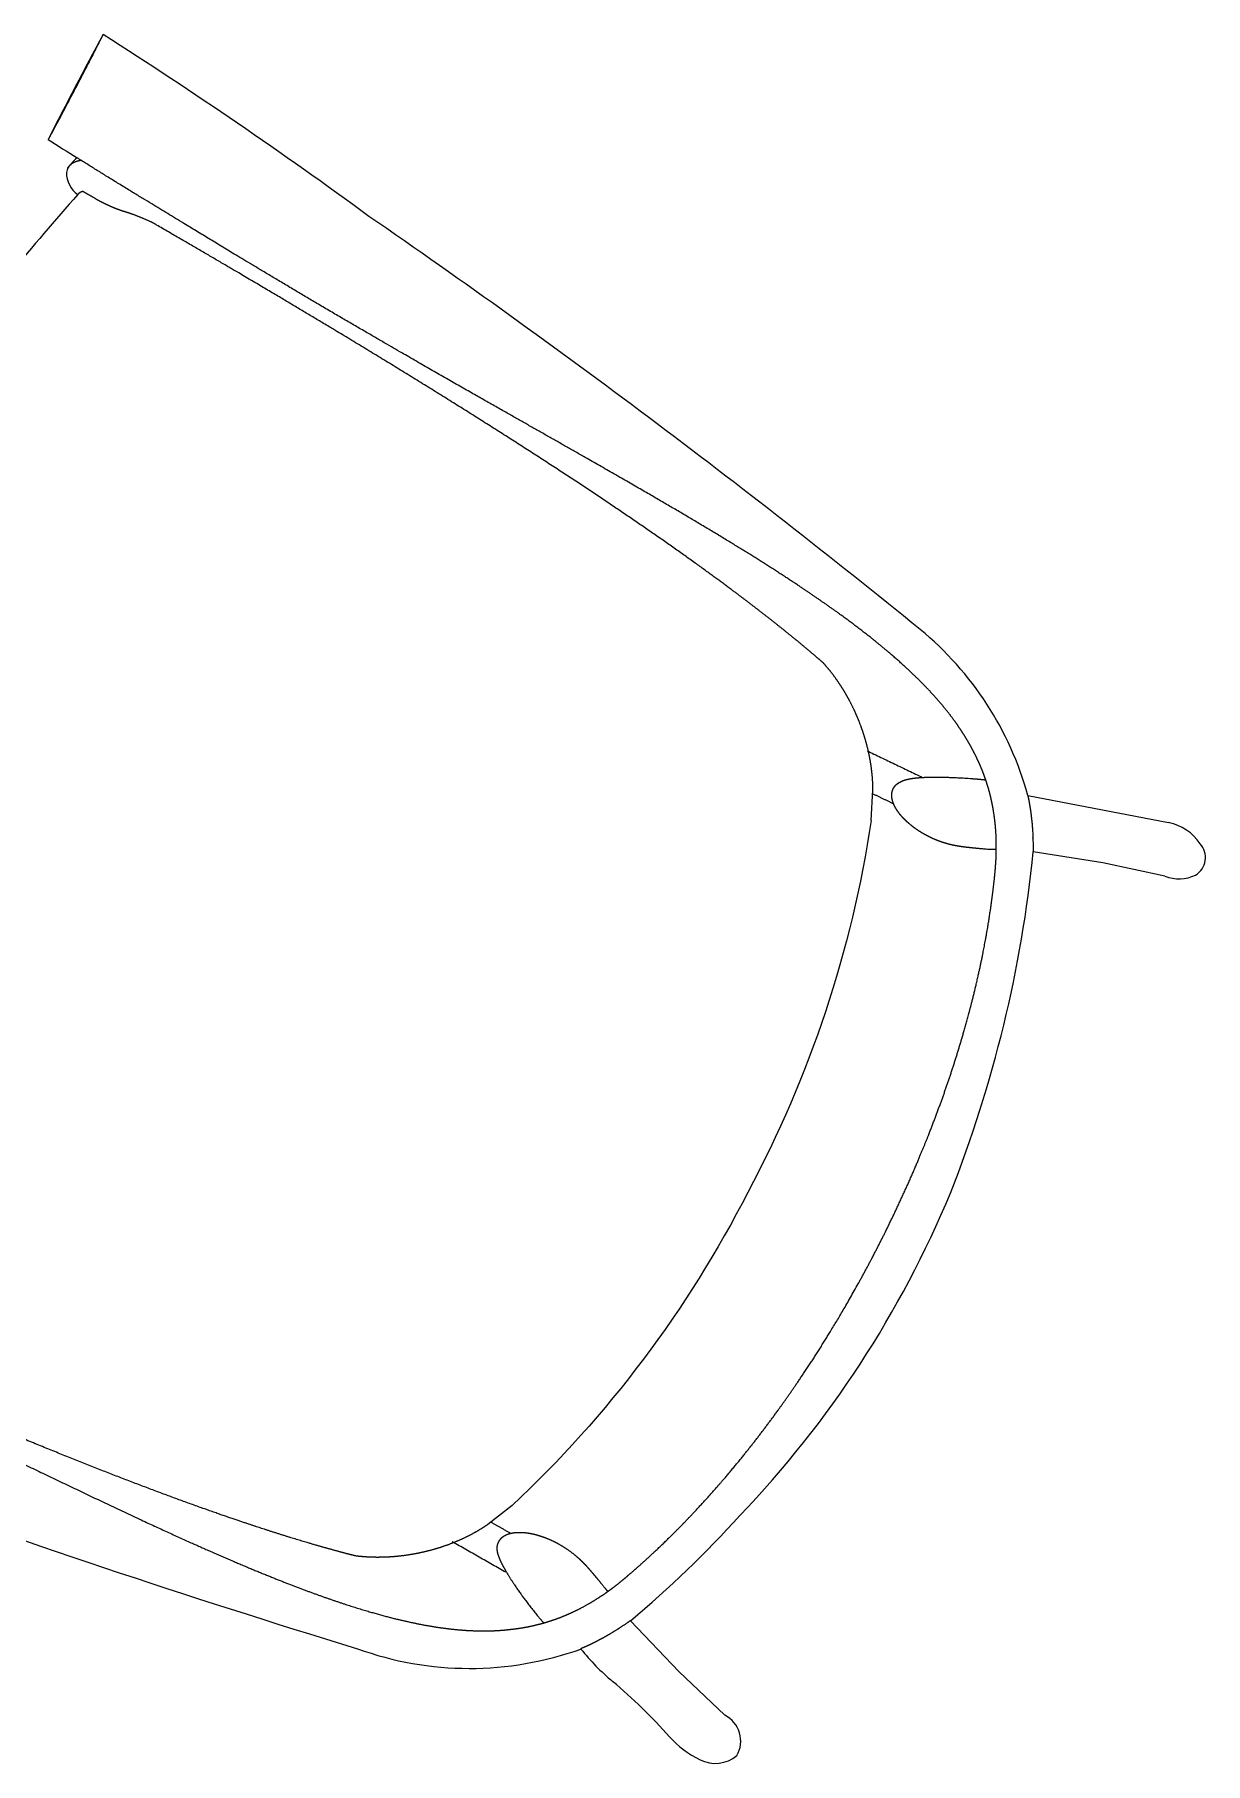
# Model space of a CAD drawing. Extents: x 68243 to 108563, y 14962 to 43474.
# Drawn here: x 92051 to 92547, y 32911 to 33643 of the extents above; entities that cross this region are included whole.
import ezdxf

# ---------------------------------------------------------------- set-up
doc = ezdxf.new("R2010")
doc.units = 0
doc.header["$LTSCALE"] = 1000
doc.header["$MEASUREMENT"] = 0
doc.layers.add('A-立面看线', color=7, linetype='Continuous')

# ---------------------------------------------------------------- blocks, each defined once
blk = doc.blocks.new('*U70')
at = {"color": 0}
for p, q in [((648.0929275112794, 726.4956477545929), (659.5258129455215, 786.1680814943174)), ((682.3442769584653, 784.6333280246035), (676.7091223691259, 758.2357160380052)), ((676.7091223691259, 758.2357160380052), (671.9383609231736, 728.833606073531)), ((1019.391478449581, 578.6969758814375), (1037.868357220035, 598.1386525497946)), ((997.8335404681311, 558.1762222584875), (1019.391478449581, 578.6969758814375)), ((997.8335404681311, 558.1762222584875), (997.8335404681311, 558.1762222584875)), ((380.5196181324682, 321.319005343692), (380.4909922284387, 321.3582846491699)), ((380.5485809573111, 321.2799738062677), (380.5196181324682, 321.319005343692)), ((380.5778785586663, 321.2411929249793), (380.5485809573111, 321.2799738062677)), ((380.607508768222, 321.2026655719674), (380.5778785586663, 321.2411929249793)), ((380.6374693904982, 321.1643946010299), (380.607508768222, 321.2026655719674)), ((380.6677582085722, 321.1263828424271), (380.6374693904982, 321.1643946010299)), ((380.6983729800613, 321.0886331144211), (380.6677582085722, 321.1263828424271)), ((380.7293114365857, 321.0511482094153), (380.6983729800613, 321.0886331144211)), ((380.7605712895729, 321.0139309035658), (380.7293114365857, 321.0511482094153)), ((380.7921502227327, 320.9769839539367), (380.7605712895729, 321.0139309035658)), ((380.8240458990149, 320.9403100935451), (380.7921502227327, 320.9769839539367)), ((380.8562559567763, 320.9039120386587), (380.8240458990149, 320.9403100935451)), ((380.8887780102923, 320.8677924848962), (380.8562559567763, 320.9039120386587)), ((380.9216096537275, 320.831954105066), (380.8887780102923, 320.8677924848962)), ((380.954748454149, 320.7963995540849), (380.9216096537275, 320.831954105066)), ((380.988191958033, 320.7611314640599), (380.954748454149, 320.7963995540849)), ((381.0219376912773, 320.7261524446367), (380.988191958033, 320.7611314640599)), ((381.0559831527789, 320.6914650877443), (381.0219376912773, 320.7261524446367)), ((381.0903258230137, 320.6570719620868), (381.0559831527789, 320.6914650877443)), ((381.1249631602259, 320.6229756110552), (381.0903258230137, 320.6570719620868)), ((381.1598925979561, 320.5891785619533), (381.1249631602259, 320.6229756110552)), ((381.1951115516895, 320.555683316561), (381.1598925979561, 320.5891785619533)), ((381.230617412959, 320.5224923534843), (381.1951115516895, 320.555683316561)), ((381.2664075532139, 320.4896081313345), (381.230617412959, 320.5224923534843)), ((381.302479322032, 320.4570330840943), (381.2664075532139, 320.4896081313345)), ((381.3388300494407, 320.4247696249295), (381.302479322032, 320.4570330840943)), ((381.3754570434576, 320.3928201417875), (381.3388300494407, 320.4247696249295)), ((381.4123575930134, 320.3611869996676), (381.3754570434576, 320.3928201417875)), ((381.4495289666847, 320.329872540904), (381.4123575930134, 320.3611869996676)), ((381.4869684094101, 320.2988790862146), (381.4495289666847, 320.329872540904)), ((381.5246731498319, 320.2682089274094), (381.4869684094101, 320.2988790862146)), ((381.5626403996321, 320.2378643362172), (381.5246731498319, 320.2682089274094)), ((381.5860493327909, 320.2195329925889), (381.5626442403554, 320.2378613148103)), ((381.6095594905237, 320.2013396358379), (381.5860493327909, 320.2195329925889)), ((381.6331739338893, 320.1832818464172), (381.6095594905237, 320.2013396358379)), ((381.6568918833309, 320.1653602208971), (381.6331739338893, 320.1832818464172)), ((381.6807125516461, 320.1475753545674), (381.6568918833309, 320.1653602208971)), ((381.7046351504941, 320.1299278344304), (381.6807125516461, 320.1475753545674)), ((381.7286588893603, 320.1124182457643), (381.7046351504941, 320.1299278344304)), ((381.7527829733226, 320.0950471677934), (381.7286588893603, 320.1124182457643)), ((381.7770066013836, 320.0778151763079), (381.7527829733226, 320.0950471677934)), ((381.8013289732353, 320.0607228389854), (381.7770066013836, 320.0778151763079)), ((381.8257492830307, 320.0437707256424), (381.8013289732353, 320.0607228389854)), ((381.850266723477, 320.0269593944759), (381.8257492830307, 320.0437707256424)), ((381.8748804826682, 320.0102894030642), (381.850266723477, 320.0269593944759)), ((381.899589745728, 319.9937613041766), (381.8748804826682, 320.0102894030642)), ((381.9243936932598, 319.977375641909), (381.899589745728, 319.9937613041766)), ((381.9492915061674, 319.9611329633481), (381.9243936932598, 319.977375641909)), ((381.9742823590532, 319.9450338016759), (381.9492915061674, 319.9611329633481)), ((381.9993654251448, 319.9290786925703), (381.9742823590532, 319.9450338016759)), ((382.024539873948, 319.9132681621631), (381.9993654251448, 319.9290786925703)), ((382.0498048725549, 319.8976027346507), (382.024539873948, 319.9132681621631)), ((382.0751595843358, 319.8820829304605), (382.0498048725549, 319.8976027346507)), ((382.1006031690231, 319.8667092608739), (382.0751595843358, 319.8820829304605)), ((382.1261347861346, 319.8514822358484), (382.1006031690231, 319.8667092608739)), ((382.151753588083, 319.8364023602262), (382.1261347861346, 319.8514822358484)), ((382.1774587296586, 319.8214701318211), (382.151753588083, 319.8364023602262)), ((382.2032493576808, 319.8066860444233), (382.1774587296586, 319.8214701318211)), ((382.2291246199984, 319.7920505895236), (382.2032493576808, 319.8066860444233)), ((382.2550836590744, 319.7775642503912), (382.2291246199984, 319.7920505895236)), ((382.2811256146379, 319.7632275068754), (382.2550836590744, 319.7775642503912)), ((382.3072496287368, 319.7490408322919), (382.2811256146379, 319.7632275068754)), ((382.3334548312378, 319.735004698523), (382.3072496287368, 319.7490408322919)), ((382.3597403576969, 319.7211195688433), (382.3334548312378, 319.735004698523))]:
    blk.add_line(p, q, dxfattribs=at)
at = {"color": 0, "ltscale": 50}
for p, q in [((640.1139700278181, 681.1594980146692), (640.4676489155863, 681.8934765741142)), ((636.5786697462681, 673.8189953654801), (636.9320779736609, 674.5531042830917)), ((636.9320779736609, 674.5531042830917), (637.2855132690256, 675.2872001708893)), ((637.2855132690256, 675.2872001708893), (637.6389756324534, 676.0212830269302)), ((637.6389756324534, 676.0212830269302), (637.9924650628236, 676.7553528478093)), ((637.9924650628236, 676.7553528478093), (638.3459815602655, 677.4894096341086)), ((638.3459815602655, 677.4894096341086), (638.6995251230455, 678.2234533855371)), ((638.6995251230455, 678.2234533855371), (639.0530957528936, 678.9574840999194)), ((639.0530957528936, 678.9574840999194), (639.4066934470266, 679.6915017768042)), ((639.4066934470266, 679.6915017768042), (639.7603182057574, 680.4255064158642)), ((639.7603182057574, 680.4255064158642), (640.1139700278181, 681.1594980146692)), ((633.0460763208466, 666.4771896654056), (633.3992138409903, 667.2114288443336)), ((633.3992138409903, 667.2114288443336), (633.752378434383, 667.9456550005561)), ((633.752378434383, 667.9456550005561), (634.1055700999568, 668.6798681362852)), ((634.1055700999568, 668.6798681362852), (634.4587888371098, 669.414068247308)), ((634.4587888371098, 669.414068247308), (634.8120346462529, 670.1482553334936)), ((634.8120346462529, 670.1482553334936), (635.1653075266404, 670.8824293958678)), ((635.1653075266404, 670.8824293958678), (635.5186074768826, 671.6165904299123)), ((635.5186074768826, 671.6165904299123), (635.8719344970086, 672.3507384378318)), ((635.8719344970086, 672.3507384378318), (636.2252885864909, 673.0848734158571)), ((636.2252885864909, 673.0848734158571), (636.5786697462681, 673.8189953654801)), ((650.1493936870447, 666.6211975055048), (650.2807979617228, 666.8943220973379)), ((650.2807979617228, 666.8943220973379), (650.4122074116749, 667.1674441986761)), ((650.4122074116749, 667.1674441986761), (650.5436220350548, 667.4405638120588)), ((650.5436220350548, 667.4405638120588), (650.675041831204, 667.713680935929)), ((650.675041831204, 667.713680935929), (650.8064668015104, 667.9867955683803)), ((650.8064668015104, 667.9867955683803), (650.9378969448735, 668.2599077133855)), ((650.9378969448735, 668.2599077133855), (651.0693322635652, 668.5330173673865)), ((651.0693322635652, 668.5330173673865), (651.2007727550663, 668.806124532246)), ((651.2007727550663, 668.806124532246), (651.3322184197077, 669.079229207091)), ((651.3322184197077, 669.079229207091), (651.4636692587628, 669.3523313906844)), ((651.4636692587628, 669.3523313906844), (651.5951252710765, 669.6254310838776)), ((629.516190234066, 659.1340819135366), (629.869056997868, 659.8684512526961)), ((629.869056997868, 659.8684512526961), (630.2219508404669, 660.6028075810245)), ((630.2219508404669, 660.6028075810245), (630.574871760673, 661.3371508953205)), ((630.574871760673, 661.3371508953205), (630.9278197566455, 662.0714811966391)), ((630.9278197566455, 662.0714811966391), (631.2807948299851, 662.805798484369)), ((631.2807948299851, 662.805798484369), (631.6337969788692, 663.5401027550179)), ((631.6337969788692, 663.5401027550179), (631.9868262023992, 664.2743940096188)), ((631.9868262023992, 664.2743940096188), (632.339882501321, 665.0086722474516)), ((632.339882501321, 665.0086722474516), (632.6929658738973, 665.7429374660933)), ((632.6929658738973, 665.7429374660933), (633.0460763208466, 666.4771896654056)), ((658.7103492673014, 660.1582246634061), (645.717928939197, 660.8914209280483)), ((647.3910991719749, 660.8850062260099), (647.5223947836384, 661.1581830706709)), ((647.5223947836384, 661.1581830706709), (647.6536955702941, 661.4313574267289)), ((647.6536955702941, 661.4313574267289), (647.7850015321674, 661.7045292967596)), ((647.7850015321674, 661.7045292967596), (647.9163126685417, 661.9776986790748)), ((647.9163126685417, 661.9776986790748), (648.0476289789294, 662.2508655745696)), ((648.0476289789294, 662.2508655745696), (648.1789504645858, 662.5240299813886)), ((648.1789504645858, 662.5240299813886), (648.3102771255853, 662.7971919018019)), ((648.3102771255853, 662.7971919018019), (648.4416089607766, 663.0703513329936)), ((648.4416089607766, 663.0703513329936), (648.5729459700397, 663.3435082771684)), ((648.5729459700397, 663.3435082771684), (648.7042881545476, 663.6166627329221)), ((648.7042881545476, 663.6166627329221), (648.8356355126925, 663.8898147002255)), ((648.8356355126925, 663.8898147002255), (648.9669880457732, 664.1629641794207)), ((648.9669880457732, 664.1629641794207), (649.0983457540679, 664.4361111701437)), ((649.0983457540679, 664.4361111701437), (649.2297086363105, 664.7092556720818)), ((649.2297086363105, 664.7092556720818), (649.3610766931779, 664.982397686239)), ((649.3610766931779, 664.982397686239), (649.4924499219815, 665.2555372120332)), ((649.4924499219815, 665.2555372120332), (649.6238283271159, 665.528674248133)), ((649.6238283271159, 665.528674248133), (649.7552119071843, 665.8018087961245)), ((649.7552119071843, 665.8018087961245), (649.8866006594362, 666.0749408553093)), ((649.8866006594362, 666.0749408553093), (650.0179945860364, 666.3480704252725)), ((650.0179945860364, 666.3480704252725), (650.1493936870447, 666.6211975055048)), ((658.7103492673014, 660.1582246634061), (663.8646103401315, 659.3585329859852)), ((629.1633505463324, 658.399699564412), (629.516190234066, 659.1340819135366)), ((663.8646103401315, 659.3585329859852), (669.0099777952237, 658.503484596331)), ((669.0099777952237, 658.503484596331), (674.1458571179428, 657.5931782911503)), ((674.1458571179428, 657.5931782911503), (679.2716548924036, 656.6277192511552)), ((679.2716548924036, 656.6277192511552), (684.3867788674361, 655.6072190253326)), ((684.3867788674361, 655.6072190253326), (689.4906380247885, 654.5317955289356)), ((689.4906380247885, 654.5317955289356), (694.5826426460881, 653.4015730175233)), ((694.5826426460881, 653.4015730175233), (699.6622043855095, 652.2166820818966)), ((699.6622043855095, 652.2166820818966), (704.7287363313462, 650.9772596282419)), ((704.7287363313462, 650.9772596282419), (709.7816530832824, 649.6834488636814)), ((709.7816530832824, 649.6834488636814), (714.8203708073888, 648.335399280164)), ((714.8203708073888, 648.335399280164), (719.8443073154158, 646.9332666332775)), ((719.8443073154158, 646.9332666332775), (724.8528821235177, 645.4772129320845)), ((724.8528821235177, 645.4772129320845), (729.8455165246887, 643.9674064150968)), ((729.8455165246887, 643.9674064150968), (734.8216336538317, 642.404021527298)), ((734.8216336538317, 642.404021527298), (739.7806585541493, 640.7872389089171)), ((739.7806585541493, 640.7872389089171), (744.7220182412657, 639.1172453697291)), ((744.7220182412657, 639.1172453697291), (749.6451417776516, 637.394233863939)), ((749.6451417776516, 637.394233863939), (754.5494603250081, 635.6184034761172)), ((754.5494603250081, 635.6184034761172), (759.4344072248678, 633.7899593890252)), ((759.4344072248678, 633.7899593890252), (764.2994180538426, 631.9091128699147)), ((764.2994180538426, 631.9091128699147), (769.1439306898901, 629.9760812369714)), ((769.1439306898901, 629.9760812369714), (773.9673853857621, 627.991087839735)), ((773.9673853857621, 627.991087839735), (778.7692248221756, 625.9543620290933)), ((778.7692248221756, 625.9543620290933), (783.5488941764906, 623.8661391373171)), ((783.5488941764906, 623.8661391373171), (788.305841191428, 621.7266604419783)), ((788.305841191428, 621.7266604419783), (793.0395162338918, 619.5361731484008)), ((793.0395162338918, 619.5361731484008), (797.7493723585394, 617.2949303521818)), ((797.7493723585394, 617.2949303521818), (802.4348653728011, 615.0031910134421)), ((802.4348653728011, 615.0031910134421), (807.0954539009872, 612.6612199259107)), ((807.0954539009872, 612.6612199259107), (811.7305994398157, 610.2692876918009)), ((811.7305994398157, 610.2692876918009), (816.3397664317417, 607.8276706805336)), ((816.3397664317417, 607.8276706805336), (820.970205656995, 605.4266403653455)), ((820.970205656995, 605.4266403653455), (825.5745688106072, 602.9759763869442)), ((825.5745688106072, 602.9759763869442), (830.1523238912305, 600.4759619042161)), ((830.1523238912305, 600.4759619042161), (834.7029419684786, 597.92688577636)), ((834.7029419684786, 597.92688577636), (839.225897249129, 595.3290425322775)), ((839.225897249129, 595.3290425322775), (843.7206671349431, 592.6827323361649)), ((843.7206671349431, 592.6827323361649), (848.1867322863618, 589.9882609500055)), ((848.1867322863618, 589.9882609500055), (852.6235766801328, 587.245939702414)), ((852.6235766801328, 587.245939702414), (857.0306876667128, 584.4560854515439)), ((857.0306876667128, 584.4560854515439), (861.4075560338497, 581.6190205452804)), ((861.4075560338497, 581.6190205452804), (865.7536760644871, 578.7350727884113)), ((865.7536760644871, 578.7350727884113), (870.0685455934181, 575.8045754011109)), ((870.0685455934181, 575.8045754011109), (874.3516660661153, 572.8278669827487)), ((874.3516660661153, 572.8278669827487), (878.6025425963726, 569.8052914731379)), ((878.6025425963726, 569.8052914731379), (882.8206840248931, 566.737198109171)), ((882.8206840248931, 566.737198109171), (887.0056029708721, 563.6239413906223)), ((887.0056029708721, 563.6239413906223), (891.1568158968257, 560.465881031967)), ((891.1568158968257, 560.465881031967), (895.2738431581802, 557.2633819261973)), ((895.2738431581802, 557.2633819261973), (899.3562090592932, 554.01681410108)), ((899.3562090592932, 554.01681410108), (903.4034419086584, 550.7265526754272)), ((903.4034419086584, 550.7265526754272), (907.4150740776604, 547.392977817588)), ((907.4150740776604, 547.392977817588), (911.3906420476051, 544.0164747003364)), ((911.3906420476051, 544.0164747003364), (915.3296864694439, 540.5974334545026)), ((915.3296864694439, 540.5974334545026), (919.2317522104713, 537.1362491293403)), ((919.2317522104713, 537.1362491293403), (923.0963884150733, 533.6333216395942)), ((923.0963884150733, 533.6333216395942), (926.923148550155, 530.0890557279563)), ((926.923148550155, 530.0890557279563), (930.7115904580714, 526.503860906596)), ((930.7115904580714, 526.503860906596), (934.461276411148, 522.8781514255315)), ((934.461276411148, 522.8781514255315), (938.1717731567878, 519.2123462082163)), ((938.1717731567878, 519.2123462082163), (941.8426519712812, 515.5068688155225)), ((941.8426519712812, 515.5068688155225), (945.473488711832, 511.7621473888139)), ((945.473488711832, 511.7621473888139), (949.0638638560667, 507.9786146075348)), ((949.0638638560667, 507.9786146075348), (957.0594427353026, 497.7116149912545)), ((959.8490792924749, 505.6698891680207), (959.6992615920681, 505.4064147243844)), ((959.998891999734, 505.9333664501755), (959.8490792924749, 505.6698891680207)), ((960.1486997174507, 506.1968465698446), (959.998891999734, 505.9333664501755)), ((960.2985024435056, 506.460329528134), (960.1486997174507, 506.1968465698446)), ((960.4483001785375, 506.7238153238432), (960.2985024435056, 506.460329528134)), ((960.5980929218731, 506.9873039581144), (960.4483001785375, 506.7238153238432)), ((960.7478806738181, 507.2507954284811), (960.5980929218731, 506.9873039581144)), ((960.8976634338105, 507.5142897372207), (960.7478806738181, 507.2507954284811)), ((956.2520770600895, 499.3472860205729), (956.1021395880325, 499.0838797161487)), ((956.4020095415635, 499.6106951641632), (956.2520770600895, 499.3472860205729)), ((956.5519370335933, 499.8741071472905), (956.4020095415635, 499.6106951641632)), ((956.7018595352511, 500.1375219712281), (956.5519370335933, 499.8741071472905)), ((956.8517770473445, 500.4009396350739), (956.7018595352511, 500.1375219712281)), ((957.0016895686967, 500.6643601380929), (956.8517770473445, 500.4009396350739)), ((957.1515971001463, 500.9277834815948), (957.0016895686967, 500.6643601380929)), ((957.3014996417169, 501.1912096650194), (957.1515971001463, 500.9277834815948)), ((957.4513971928282, 501.4546386875445), (957.3014996417169, 501.1912096650194)), ((957.601289753633, 501.7180705510109), (957.4513971928282, 501.4546386875445)), ((957.7511773230799, 501.9815052524573), (957.601289753633, 501.7180705510109)), ((957.9010599047797, 502.2449427933461), (957.7511773230799, 501.9815052524573)), ((958.0509374939211, 502.5083831738812), (957.9010599047797, 502.2449427933461)), ((958.2008100923813, 502.7718263937131), (958.0509374939211, 502.5083831738812)), ((958.3506777007824, 503.0352724518889), (958.2008100923813, 502.7718263937131)), ((958.5005403193682, 503.298721350111), (958.3506777007824, 503.0352724518889)), ((958.6503979462286, 503.5621730871426), (958.5005403193682, 503.298721350111)), ((958.8002505818167, 503.8256276617249), (958.6503979462286, 503.5621730871426)), ((958.9500982282152, 504.0890850760188), (958.8002505818167, 503.8256276617249)), ((959.0999408830648, 504.3525453282418), (958.9500982282152, 504.0890850760188)), ((959.2497785468386, 504.6160084205258), (959.0999408830648, 504.3525453282418)), ((959.3996112202985, 504.879474349138), (959.2497785468386, 504.6160084205258)), ((959.5494389018477, 505.1429431168217), (959.3996112202985, 504.879474349138)), ((959.6992615920681, 505.4064147243844), (959.5494389018477, 505.1429431168217)), ((973.2931090478014, 498.260109736817), (972.8905100476914, 497.5517826055584)), ((973.6956819293737, 498.9684517116548), (973.2931090478014, 498.260109736817)), ((974.0982286922881, 499.6768085304502), (973.6956819293737, 498.9684517116548)), ((974.5007493373123, 500.3851801919227), (974.0982286922881, 499.6768085304502)), ((974.9032438620379, 501.0935666932855), (974.5007493373123, 500.3851801919227)), ((975.3057122667051, 501.8019680359139), (974.9032438620379, 501.0935666932855)), ((975.7081545507062, 502.5103842189419), (975.3057122667051, 501.8019680359139)), ((976.1105707143761, 503.2188152396484), (975.7081545507062, 502.5103842189419)), ((976.5129607549297, 503.9272610975822), (976.1105707143761, 503.2188152396484)), ((976.9153246737606, 504.635721792969), (976.5129607549297, 503.9272610975822)), ((977.3176624692369, 505.3441973241934), (976.9153246737606, 504.635721792969)), ((969.2659438289484, 491.1775065788388), (968.8630836801112, 490.4693279437342)), ((969.6687778660562, 491.8857000678618), (969.2659438289484, 491.1775065788388)), ((970.0715857913347, 492.5939084099955), (969.6687778660562, 491.8857000678618)), ((970.4743676009784, 493.3021316040395), (970.0715857913347, 492.5939084099955)), ((970.8771232975632, 494.0103696494407), (970.4743676009784, 493.3021316040395)), ((971.2798528788553, 494.7186225443584), (970.8771232975632, 494.0103696494407)), ((971.6825563452603, 495.4268902886542), (971.2798528788553, 494.7186225443584)), ((972.0852336964963, 496.1351728802474), (971.6825563452603, 495.4268902886542)), ((972.4878849306206, 496.8434703199964), (972.0852336964963, 496.1351728802474)), ((972.8905100476914, 497.5517826055584), (972.4878849306206, 496.8434703199964)), ((965.2361673624837, 484.09638881297), (964.8330461182923, 483.3883587711534)), ((965.6392625000735, 484.8044337201063), (965.2361673624837, 484.09638881297)), ((966.0423315291155, 485.5124934887936), (965.6392625000735, 484.8044337201063)), ((966.4453744507846, 486.2205681194755), (966.0423315291155, 485.5124934887936)), ((966.8483912644879, 486.9286576110098), (966.4453744507846, 486.2205681194755)), ((967.2513819681299, 487.6367619617959), (966.8483912644879, 486.9286576110098)), ((967.6543465624818, 488.3448811712005), (967.2513819681299, 487.6367619617959)), ((968.0572850455028, 489.0530152395659), (967.6543465624818, 488.3448811712005)), ((968.460197418397, 489.7611641633994), (968.0572850455028, 489.0530152395659)), ((968.8630836801112, 490.4693279437342), (968.460197418397, 489.7611641633994)), ((964.8330461182923, 483.3883587711534), (964.4298987676284, 482.6803435924303)), ((403.4226349845267, 351.4314933098503), (403.5199356587327, 351.6644762846627)), ((403.5199356587327, 351.6644762846627), (403.6177423068475, 351.8972473033864)), ((403.6177423068475, 351.8972473033864), (403.716054466051, 352.1298052680213)), ((403.716054466051, 352.1298052680213), (403.8148716741489, 352.3621490805454)), ((403.8148716741489, 352.3621490805454), (403.9141934627896, 352.594277643926)), ((403.9141934627896, 352.594277643926), (404.0140193630759, 352.826189862215)), ((404.0140193630759, 352.826189862215), (404.1143489047445, 353.0578846411081)), ((404.1143489047445, 353.0578846411081), (404.2151816138503, 353.2893608862505)), ((404.2151816138503, 353.2893608862505), (404.3165170149077, 353.5206175055064)), ((404.3165170149077, 353.5206175055064), (404.4183546284221, 353.7516534081951)), ((404.4183546284221, 353.7516534081951), (404.5206939742566, 353.9824675011914)), ((404.5206939742566, 353.9824675011914), (404.6235345698951, 354.2130586977582)), ((404.6235345698951, 354.2130586977582), (404.7268759276012, 354.4434259081754)), ((404.7268759276012, 354.4434259081754), (404.8307175624759, 354.6735680423444)), ((404.8307175624759, 354.6735680423444), (404.9350589832957, 354.9034840172608)), ((400.7677389547171, 344.3230807104483), (400.8082738749654, 344.4486184741254)), ((400.8082738749654, 344.4486184741254), (400.8490273082571, 344.5740854723263)), ((400.8490273082571, 344.5740854723263), (400.8899991308917, 344.699481323456)), ((400.8899991308917, 344.699481323456), (400.9311892180467, 344.8248056498487)), ((400.9311892180467, 344.8248056498487), (400.9725974443281, 344.9500580700114)), ((400.9725974443281, 344.9500580700114), (401.0142236866959, 345.0752382039063)), ((401.0142236866959, 345.0752382039063), (401.0560678163965, 345.2003456724342)), ((401.0560678163965, 345.2003456724342), (401.0981297077997, 345.3253800969833)), ((401.0981297077997, 345.3253800969833), (401.1404092327539, 345.4503410971738)), ((401.1404092327539, 345.4503410971738), (401.1829062628185, 345.5752282957183)), ((401.1829062628185, 345.5752282957183), (401.2256206711536, 345.7000413132118)), ((401.2256206711536, 345.7000413132118), (401.2685523264299, 345.8247797713993)), ((401.2685523264299, 345.8247797713993), (401.3117010981732, 345.9494432918291)), ((401.3117010981732, 345.9494432918291), (401.3550668574899, 346.0740314969589)), ((401.3550668574899, 346.0740314969589), (401.3986494712117, 346.1985440095668)), ((401.3986494712117, 346.1985440095668), (401.4424488082277, 346.3229804509028)), ((401.4424488082277, 346.3229804509028), (401.4864647341601, 346.4473404450837)), ((401.4864647341601, 346.4473404450837), (401.5306971174996, 346.5716236141088)), ((401.5306971174996, 346.5716236141088), (401.5751458235318, 346.6958295826771)), ((401.5751458235318, 346.6958295826771), (401.6198107179262, 346.8199579719512)), ((401.6198107179262, 346.8199579719512), (401.6646916641421, 346.9440084082962)), ((401.6646916641421, 346.9440084082962), (401.7097885272469, 347.0679805126347)), ((401.7097885272469, 347.0679805126347), (401.7551011698251, 347.1918739120956)), ((401.7551011698251, 347.1918739120956), (401.800629453639, 347.3156882294861)), ((401.800629453639, 347.3156882294861), (401.8463732425043, 347.4394230903345)), ((401.8463732425043, 347.4394230903345), (401.9350040505269, 347.6758402377309)), ((401.9350040505269, 347.6758402377309), (402.024148313234, 347.912064258242)), ((402.024148313234, 347.912064258242), (402.1138056109121, 348.1480940372494)), ((402.1138056109121, 348.1480940372494), (402.2039755190963, 348.3839284601199)), ((402.2039755190963, 348.3839284601199), (402.2946576128361, 348.6195664152838)), ((402.2946576128361, 348.6195664152838), (402.3858514642925, 348.8550067880278)), ((402.3858514642925, 348.8550067880278), (402.4775566430908, 349.0902484667386)), ((402.4775566430908, 349.0902484667386), (402.5697727155675, 349.3252903426037)), ((402.5697727155675, 349.3252903426037), (402.6624992472753, 349.5601313053194)), ((402.6624992472753, 349.5601313053194), (402.7557357996229, 349.7947702473029)), ((402.7557357996229, 349.7947702473029), (402.8494819336829, 350.0292060597058)), ((402.8494819336829, 350.0292060597058), (402.94373720574, 350.2634376357746)), ((402.94373720574, 350.2634376357746), (403.0385011706876, 350.497463870357)), ((403.0385011706876, 350.497463870357), (403.1337733834698, 350.7312836574711)), ((403.1337733834698, 350.7312836574711), (403.2295533897523, 350.9648958958933)), ((403.2295533897523, 350.9648958958933), (403.3258407425001, 351.1982994801219)), ((403.3258407425001, 351.1982994801219), (403.4226349845267, 351.4314933098503)), ((400.4901230987889, 343.4423669187236), (400.529125028992, 343.5683893739697)), ((400.529125028992, 343.5683893739697), (400.5683463161731, 343.6943437336449)), ((400.5683463161731, 343.6943437336449), (400.6077868438369, 343.8202296132076)), ((400.6077868438369, 343.8202296132076), (400.6474464925122, 343.946046630932)), ((400.6474464925122, 343.946046630932), (400.6873251408833, 344.0717944082862)), ((400.6873251408833, 344.0717944082862), (400.7274226691225, 344.1974725610271)), ((400.7274226691225, 344.1974725610271), (400.7677389547171, 344.3230807104483)), ((394.2042102668383, 329.7381030999677), (394.1129760959484, 329.5771458689269)), ((394.2954213015109, 329.8990734422187), (394.2042102668383, 329.7381030999677)), ((394.3866092002099, 330.0600568909504), (394.2954213015109, 329.8990734422187)), ((394.4777739606507, 330.2210534454352), (394.3866092002099, 330.0600568909504)), ((394.5689155807577, 330.3820630998598), (394.4777739606507, 330.2210534454352)), ((394.6600340601908, 330.5430858526379), (394.5689155807577, 330.3820630998598)), ((394.7511293944117, 330.7041216996367), (394.6600340601908, 330.5430858526379)), ((394.8422015827309, 330.8651706374003), (394.7511293944117, 330.7041216996367)), ((394.9332506236642, 331.0262326615266), (394.8422015827309, 330.8651706374003)), ((395.0242765154253, 331.1873077725686), (394.9332506236642, 331.0262326615266)), ((392.1917178008698, 326.2000785385972), (392.0999751498202, 326.0394105898013)), ((392.2834373597034, 326.3607596709917), (392.1917178008698, 326.2000785385972)), ((392.3751338235452, 326.5214539849912), (392.2834373597034, 326.3607596709917)), ((392.4668071901906, 326.6821614763685), (392.3751338235452, 326.5214539849912)), ((392.5584574582244, 326.8428821414709), (392.4668071901906, 326.6821614763685)), ((392.6500846268063, 327.0036159771844), (392.5584574582244, 326.8428821414709)), ((392.741688691518, 327.1643629807877), (392.6500846268063, 327.0036159771844)), ((392.8332696525431, 327.3251231480681), (392.741688691518, 327.1643629807877)), ((392.9248275079663, 327.4858964774758), (392.8332696525431, 327.3251231480681)), ((393.0163622541331, 327.6466829632191), (392.9248275079663, 327.4858964774758)), ((393.1078738908654, 327.8074826037118), (393.0163622541331, 327.6466829632191)), ((393.199362415251, 327.9682953942829), (393.1078738908654, 327.8074826037118)), ((393.2908278274444, 328.1291213327859), (393.199362415251, 327.9682953942829)), ((393.3822701230602, 328.2899604147606), (393.2908278274444, 328.1291213327859)), ((393.4736893003264, 328.4508126380169), (393.3822701230602, 328.2899604147606)), ((393.5650853590669, 328.6116779991717), (393.4736893003264, 328.4508126380169)), ((393.6564582966148, 328.7725564949142), (393.5650853590669, 328.6116779991717)), ((393.7478081100999, 328.9334481212645), (393.6564582966148, 328.7725564949142)), ((393.8391347997022, 329.0943528755161), (393.7478081100999, 328.9334481212645)), ((393.9304383612816, 329.2552707530631), (393.8391347997022, 329.0943528755161)), ((394.0217187948037, 329.416201751701), (393.9304383612816, 329.2552707530631)), ((394.1129760959484, 329.5771458689269), (394.0217187948037, 329.416201751701))]:
    blk.add_line(p, q, dxfattribs=at)
at = {"color": 0}
for centre, radius, start, end in [((680.9786935621596, 781.4684072093587), 21.96162619517031, 124.469082164713, 167.6434375985201), ((674.3587912291259, 792.9520138653315), 8.809364747394877, 31.9292524627256, 131.2596332818629), ((667.0946202088926, 790.534099323384), 16.3514871770241, 338.8463266600367, 25.64544395679257), ((684.2498185000841, 593.7419842089585), 137.5894470908403, 105.2355719947812, 140.6956692137618), ((618.4746505876592, 193.1717440736174), 538.3233217352292, 68.40709267551335, 84.30025962609243), ((646.1946246219213, 283.2751167308161), 444.4033596211596, 46.28837663011329, 67.45501657494881), ((3432.414170290929, -1641.762823301629), 3680.17106821344, 140.8665990617042, 145.411878713202), ((639.9939471628277, 258.6818633842413), 466.6326665959058, 39.9276955255332, 47.82493251242471), ((1048.808588585172, 592.616627243704), 12.25485315309077, 59.84833063527964, 153.2178745114945), ((1044.195931673588, 594.1038417137897), 14.10450094989876, 332.6935835501748, 40.23023619447785), ((1019.42994970669, 605.6672624751591), 41.42966512483722, 311.6821716886956, 334.196361417867), ((1200.705845362449, 402.0801500730377), 231.166487969868, 131.6821716886956, 140.0250632827439), ((948.6699679593094, 613.3755554366508), 97.7222953994407, 308.7390303511115, 320.0250632827439), ((878.5142224540614, 489.9940563092823), 139.5191533512859, 340.0802373357013, 19.75516344288089), ((2089.634046199135, -788.8481634504278), 2091.408725176232, 143.765311968891, 147.5043770426542), ((-3112.480451312898, 1703.488564761094), 4310.73674250683, 339.9877874003585, 342.990385005515), ((1032.675912854644, 1633.68157533351), 1478.894624179271, 241.4410684648704, 243.3854263309744), ((-1836.080192371672, 1718.14885647667), 2616.51391960385, 327.4790499950055, 327.7950762083694), ((399.1072060920906, 342.7209178379417), 28.5183789712843, 221.8865530910241, 229.0210804000245), ((384.1890749024169, 330.5541893101763), 11.38246527609136, 269.4563324598953, 324.8489081550509), ((1080.56296050355, 1093.665667362271), 1031.719500218299, 228.2452310027533, 233.1017009144775), ((385.2480759829486, 325.6528541346779), 6.584854351966607, 222.6565605333313, 259.7917951799033)]:
    blk.add_arc(centre, radius, start, end, dxfattribs=at)
at = {"color": 0, "ltscale": 50}
for points, knots in [([(648.0929275112794, 726.4956477545929), (648.1012335991309, 726.4973976218462), (648.8609500848052, 726.6571985422779), (650.4089047216294, 726.961523973383), (652.2446329308423, 727.2869414167653), (654.1004415271491, 727.581139570706), (655.96151161532, 727.841865716422), (657.8126207740606, 728.0680422875812), (659.667415985783, 728.261660882803), (661.52532169818, 728.422735325883), (664.2579950080708, 728.6115305204803), (671.9383609231736, 728.833606073531)], [1.989014191404935, 1.989014191404935, 1.989014191404935, 2, 3, 4, 5, 6, 7, 8, 9, 10, 11, 11, 11]), ([(641.4642780651411, 708.6693264114874), (638.7183917560305, 707.7233804112911), (634.0326353979708, 705.7564607805034), (629.7779421956075, 703.7044128267516), (625.5632715670527, 701.3992290358074), (621.0821481607163, 698.6545376095819), (616.6133757813514, 695.5695941899248), (612.4426591812644, 692.4052346816898), (608.3070339479455, 688.9852260175685), (604.472958062317, 685.5557674299343), (600.5406058918688, 681.8084010306047), (596.3449390125461, 677.5253189383875), (592.0731172194028, 672.9027203884543), (587.7291317247145, 667.9312487488714), (582.726585778264, 661.906764700936), (577.6545759592518, 655.4177068899517), (573.005063790155, 649.2125585567701), (568.2040996844844, 642.5468204041681), (563.8350508286348, 636.2582263829026), (558.6322041712119, 628.5668209754076), (552.3025420552203, 618.8443342850951), (545.5100982927179, 608.0854005761721), (538.2541878548291, 596.2507910310815), (530.4255688685953, 583.1757241659507), (524.0121590862054, 572.2378567739361), (517.3819758166537, 560.8275427616318), (509.0775515449295, 546.3594519683757), (501.1512142118572, 532.4601503048834), (493.1332949214557, 518.3457009688718), (485.1208963169629, 504.2281142639404), (476.0484717879426, 488.2756514747234), (465.3641093812603, 469.6085582881205), (454.630757277504, 451.0220228103572), (439.9938061418325, 425.9252806087097), (423.7057128066845, 398.622988732408), (413.5766961728841, 381.8687360748809), (404.2980250895635, 366.6023075280755), (395.5998425247981, 352.305387286593), (383.705208659956, 332.8691243234134), (377.9678756139747, 323.8073379593407), (377.8828305061616, 323.6730202915278)], [0, 0, 0, 1, 2, 3, 4, 5, 6, 7, 8, 9, 10, 11, 12, 13, 14, 15, 16, 17, 18, 19, 20, 21, 22, 23, 24, 25, 26, 27, 28, 29, 30, 31, 32, 33, 34, 35, 36, 37, 38, 38.01519431334253, 38.01519431334253, 38.01519431334253]), ([(1009.649105311764, 536.9856218963469), (1009.646226556208, 536.9924760440335), (1009.345806289504, 537.7072040561907), (1008.715367852357, 539.1533454394666), (1007.938546399058, 540.8481442478733), (1007.124626334256, 542.5416944332246), (1006.280186282462, 544.2205276559544), (1005.413000862784, 545.871512335143), (1004.516943474808, 547.5070044925596), (1003.592352946787, 549.1265386735395), (1002.192860982479, 551.4812295856391), (1001.217803296531, 553.0022182980974)], [1.990371294800106, 1.990371294800106, 1.990371294800106, 2, 3, 4, 5, 6, 7, 8, 9, 10, 11, 11, 11]), ([(832.1583926032799, 85.58274553358206), (835.3298134837223, 92.9835906054359), (840.4803001191758, 104.8406718515034), (846.3431381565097, 118.0889397216379), (851.7888590318071, 130.3097553829866), (857.4983116438434, 143.1339456552087), (867.7066392313191, 165.9428637937672), (881.2350869535385, 195.5447376660013), (892.1198717205589, 218.8524701377246), (901.8317294603912, 239.410767285226), (911.6523251008839, 259.9676901077401), (919.6085189830337, 276.5051886934016), (926.6589459681745, 291.1269614845733), (933.703652060376, 305.7514902789408), (940.6235146555318, 320.1783069778394), (947.7966366130076, 335.2393656548011), (955.277644266891, 351.165507852973), (962.0244767613822, 365.8486061821823), (967.8779952280092, 378.9178555421531), (973.1712105350634, 391.1221792832293), (977.8540560087931, 402.3275245100158), (981.9877321607346, 412.6757291878093), (985.359417528949, 421.5728847770079), (988.1829969413811, 429.4097056392202), (990.7108895932724, 436.8616634899154), (992.957218008678, 443.9359301742661), (994.9509086204998, 450.7559728103661), (996.6749940098416, 457.2305020657732), (997.9946465998582, 462.7740697149711), (999.1327444040908, 468.0432758527168), (1000.218079190669, 473.9308239115999), (1001.051716578317, 479.5683660284849), (1001.64889550107, 484.9553409314176), (1002.021424162767, 490.2596309362052), (1002.163774166751, 495.4437121410883), (1002.045271404841, 501.7093612918543), (1001.484193441691, 507.7742200907815), (1000.644289398428, 513.6209034662606), (999.3974595771433, 519.1627789863924), (998.8088139413521, 521.259398201837)], [1.159656133122845, 1.159656133122845, 1.159656133122845, 2, 3, 4, 5, 6, 7, 8, 9, 10, 11, 12, 13, 14, 15, 16, 17, 18, 19, 20, 21, 22, 23, 24, 25, 26, 27, 28, 29, 30, 31, 32, 33, 34, 35, 36, 37, 38, 39, 39, 39]), ([(964.5002483538592, 502.1667155194737), (964.6789849500165, 502.072547114687), (964.9638418967261, 501.9499447773778), (965.3117270549465, 501.8204149048252), (965.7868540999425, 501.6924673439207), (966.2671603343479, 501.6066270337615), (966.6604327895147, 501.5685363125012), (966.9545106807309, 501.5544901007233), (967.2360393819908, 501.553226225973), (967.6556322150063, 501.5687888268512), (968.0679162137967, 501.6147523114632), (968.4767419959207, 501.6743066929266), (968.8771137781441, 501.7568380075245), (969.3170067800693, 501.8593606847862), (969.9242337478972, 502.035495221171), (970.4804683492093, 502.2250538551743), (970.9121910399699, 502.3881051904391), (971.2674723226846, 502.5304742161898), (971.619330186315, 502.6785727420793), (972.0054705241673, 502.8476669122319), (972.6730856075792, 503.1514991112635), (973.5725081909186, 503.5912750765783), (974.4578828852209, 504.0503063437354), (975.3315517307328, 504.5250094507646), (976.2802756508863, 505.0588935931737), (977.4095383985696, 505.7157142537108), (978.6313068284871, 506.4525660299478), (979.8398598790209, 507.2053233373736), (981.0618604332158, 507.9884002298204), (982.362053291592, 508.8432008145246), (984.3887647369338, 510.211393781683), (986.3786922195341, 511.6199224896991), (987.9735714559647, 512.7730313344364), (990.2885562418123, 514.4956623313046), (993.0175515969968, 516.6124178198152), (995.6990522284996, 518.7764224066414), (997.8823338220973, 520.6062926588347), (998.7765409319509, 521.373913352596)], [0, 0, 0, 1, 2, 3, 4, 5, 6, 7, 8, 9, 10, 11, 12, 13, 14, 15, 16, 17, 18, 19, 20, 21, 22, 23, 24, 25, 26, 27, 28, 29, 30, 31, 32, 33, 34, 35, 35.82842595651593, 35.82842595651593, 35.82842595651593])]:
    blk.add_open_spline(points, degree=2, knots=knots, dxfattribs=at)
for points in [[(666.0635728554298, 728.6750347945563), (666.0926941328216, 728.6760511477478), (666.1218154089802, 728.6770675025327)], [(666.1904033645678, 728.6691307228466), (666.1541448552925, 728.6679662162642), (666.1178863454588, 728.6668017101329)], [(671.9383609231736, 728.833606073531), (671.9314390777436, 728.7811294905114), (671.924517232259, 728.7286529080011)], [(734.6298234341775, 703.0749538911914), (730.9221708283421, 704.0095021401212), (723.1162593218796, 705.822215683329), (716.9794574929183, 707.1097819495917), (711.2214962475136, 708.2590837103271), (703.8712616927914, 709.5643966946809), (698.4267912967898, 710.4176814643943), (692.1375399200224, 711.3332644674956), (685.7989623297635, 712.1032106099956), (682.549655582161, 712.4520222166102), (680.5421873780542, 712.6452576082884), (679.0705260612885, 712.7746228758479), (677.5976888130499, 712.8892407563544), (674.3528299819809, 713.103823687452), (670.6312472868431, 713.1770646676814), (668.2147666780475, 713.1676607625341), (664.7134204842023, 713.069493633484), (661.2806911108783, 712.8080175865834), (657.8818071392361, 712.464334657845), (654.5277734678166, 711.952204880683), (652.3143397049116, 711.5551201276248), (650.1200038012212, 711.1011780202971), (646.8983186178812, 710.3443083566526), (643.150116231227, 709.2455024365627), (641.5291109754871, 708.6915187855193)], [(671.0981301350621, 713.1632502911089), (670.9746099068634, 709.5165724393955), (670.7252421160192, 706.8161504121599), (670.6148345246093, 705.6324020993343), (670.5025727968823, 704.4489316235777), (670.409831224817, 703.494544055211), (670.3442301445939, 702.8330796371301), (670.2532120776214, 701.937163668139), (670.1226848534279, 700.7434595166633), (669.9941182076072, 699.679160969099), (669.8697357211859, 698.7386240207052), (669.7318825959555, 697.7943523021459), (669.5793153077757, 696.8524844806889), (669.4100604200139, 695.9136856060504), (669.2690627812317, 695.2123940457823), (669.1146856472733, 694.4853768088942), (668.8833065558865, 693.5118256154528), (668.5052308502418, 692.0727871412746), (667.912318302544, 690.1793096435867), (667.2330910219389, 688.3147836890203), (666.4700227019002, 686.4829283078434), (665.6519858447009, 684.74358138354), (665.2213824167884, 683.9193919128738)], [(645.1478674765021, 669.5454663118653), (644.9063976777397, 669.6712335185875), (644.5550631655951, 669.8985642114276), (644.1506211750366, 670.1959652875303), (643.6579471320001, 670.6500619452927), (643.2129448599298, 671.1516861839264), (642.8878345998382, 671.5939245656045), (642.6623295060999, 671.9387479632569), (642.4613021389778, 672.2807807879508), (642.1829615752376, 672.8076250884551), (641.9468679266975, 673.3553126116967), (641.7297961836994, 673.9120856231093), (641.546730724287, 674.481039344093), (641.3600368233092, 675.1177481389459), (641.1445284363544, 676.0305361381252), (640.981520442765, 676.8942876657093), (640.8744188829714, 677.5802769027068), (640.7962642896164, 678.1528177606451), (640.7275214885358, 678.7267921843159), (640.6600868560126, 679.3631169878063), (640.557491128151, 680.4745209892353), (640.4563978067399, 682.0016246938467), (640.3887366944364, 683.5304458824976), (640.3484789220056, 685.0603328969155), (640.3271982717324, 686.7396586367468), (640.3278882883933, 688.7594409719823), (640.3606128755637, 690.9703467411382), (640.4220953707154, 693.1807064782406), (640.5110180754091, 695.4371382067693), (640.631988261719, 697.8591100614576), (640.86414286953, 701.6694148398819), (641.1715435943188, 705.4743473763083), (641.3094885134524, 707.010974777746)], [(641.3094885134524, 707.010974777746), (641.376362579349, 707.7559135554256), (641.4648781860378, 708.6695318201382)], [(641.5291109754871, 708.6915187855193), (641.4966945199594, 708.6804225979795), (641.4642780651411, 708.6693264114874)], [(735.118433375339, 702.9514635990708), (734.8741627489981, 703.0133612214777), (734.6298234341775, 703.0749538911914)], [(843.9950998896347, 660.5931053109452), (836.6042899459153, 664.4670364193444), (825.3360156506824, 669.9465399447581), (813.9493087719457, 675.2685592629714), (802.4017257007617, 680.2305498206915), (794.6516146906324, 683.4150588710181), (786.9705248440041, 686.4273097086916), (779.3903905644202, 689.2615943243945), (771.7930899840212, 691.9621776148197), (764.1518442152737, 694.5350342007368), (756.4676586804671, 696.9757437444714), (748.7415389907983, 699.2798862660275), (740.0034476010915, 701.7136120661526), (735.118433375339, 702.9514635990708)], [(665.1926446208454, 683.864479198026), (664.8814752240614, 683.2718462977791), (664.2138460883361, 682.0858503406416), (663.4729590276784, 680.8652461331294), (662.7011594081014, 679.6845410740134), (662.100914787552, 678.8304998192034), (661.4872431833574, 677.9886660261109), (660.8438073689213, 677.1694161530759), (660.2102201237358, 676.392538697939), (659.5637746430948, 675.6565511520384), (658.9077780227963, 674.9377680718753), (658.2232891513286, 674.246158804599), (657.7705131067105, 673.8077925597172), (657.3293307982749, 673.3980984506925), (656.8867642857549, 673.0043395029279), (656.4355038915146, 672.620653174883), (655.9753421488931, 672.2477724523924), (655.5060715313521, 671.8864303694863), (655.0427867837661, 671.5485091852534), (654.5971553028685, 671.2405882047242), (654.1544660370437, 670.9514948828291), (653.7039425652874, 670.6749434947851), (653.2454592854046, 670.4120075395622), (652.7788904661502, 670.163760739335), (652.3203416330707, 669.9392164366072), (651.8854376083655, 669.7438482766593), (651.4589349424241, 669.5692472804149), (651.1210698305931, 669.4451291337391), (650.7807284034461, 669.3283997951512), (650.339423841986, 669.1969009890454), (649.8935966744775, 669.0850369017717), (649.4720100165432, 668.9998292347227), (649.0754789602634, 668.9374016470902), (648.6765664847007, 668.8933959556161), (648.2637515252136, 668.868437296529), (647.8504938509886, 668.8667614833685), (647.4509262908578, 668.8877743788762), (647.070196721379, 668.9308729111144), (646.7086970312557, 668.9929081904047), (646.3513805765724, 669.0760337085158), (645.9998204279236, 669.1805472603955), (645.6555960175447, 669.3067485413412), (645.3202950026389, 669.4549393071429), (645.1580066372262, 669.5401291484886)], [(665.2213824167884, 683.9193919128738), (665.2070135189861, 683.8919355542457), (665.1926446208454, 683.864479198026)], [(645.1580066372262, 669.5401291484886), (645.1529370564167, 669.5427977306827), (645.1478674765021, 669.5454663118653)], [(645.7179289388296, 660.8914209285576), (645.6256390611088, 660.8907057483375), (644.6110412403796, 660.8802345683871), (642.2161548579897, 660.7948092593288), (639.2777792692614, 660.5724476249306), (636.3518080796621, 660.2356807382166), (633.4403926146879, 659.7872655974788), (630.5456792968835, 659.2299581752231), (627.6698155495687, 658.5665086271474), (624.814940109607, 657.7996867180773), (621.983224219257, 656.932176318267), (619.252668160032, 655.993134166245), (616.3188478386364, 654.8787178894709), (613.9245998955084, 653.8598552360709), (611.5426884193294, 652.7902538165799), (608.4204541441923, 651.2360921411309), (606.1248138716492, 649.9752175704343), (603.8532390122637, 648.6664674155909), (601.6378773475226, 647.2642833853461), (600.181365458533, 646.2986019104283), (598.0290871297184, 644.8044770288543), (595.5985896243947, 642.9545251306918), (593.403886850796, 641.1641750394119), (592.2627477446185, 640.1539277816337)], [(941.1580842984986, 594.8296989706287), (940.968405961683, 594.9955829237515), (936.6009894152576, 598.8052310336279), (929.2262460948623, 604.9114150330861), (922.9240399266564, 609.9397429047458), (916.5339157483031, 614.8560920461532), (910.060080010393, 619.6621498515815), (903.5067411786295, 624.3596067259277), (896.8374506505133, 628.9782900431892), (886.4815971358003, 635.9078537327587), (875.8173898146033, 642.5594477514824), (865.049298360027, 649.0423312275307), (850.9218944448221, 656.9626661622897), (843.998588133989, 660.5912769947972)], [(592.1000779901951, 640.0094815391276), (591.9772425126866, 639.868787070598), (588.5812666222373, 635.9698060925439), (583.3379918689425, 629.6973948597588), (579.2408746002257, 624.6827895795795), (573.4777609147732, 617.4736371042236), (567.3534317047306, 609.5467215813042), (562.3711930915142, 602.9647644480137), (554.6991559803755, 592.6306614669666), (544.3366862860712, 578.1856696137475), (533.7351526578495, 562.9596242524785), (523.2674383208359, 547.5262941943074), (512.605193663021, 531.4580867533878), (501.4457487784312, 514.2855411381825), (490.1459970337855, 496.5686773698835), (478.7313267256941, 478.3677012493208), (467.2271135089522, 459.7428351584458), (455.65872805033, 440.7543100528201), (444.0515405023143, 421.4623618121987), (432.4309054692003, 401.9272371469779), (416.4491064462654, 374.7776287006491), (406.3760366813913, 357.3916783193999)], [(592.2627477446185, 640.1539277816337), (592.1813028936012, 640.0818248826181), (592.1000779901951, 640.0094815391276)], [(941.2509451479309, 594.748512522172), (941.2045147231347, 594.7891057453307), (941.1580842984986, 594.8296989706287)], [(998.7694338905494, 521.3991314512605), (998.2464948319048, 523.2452874497249), (997.3097694243388, 526.0388364377068), (996.170587394492, 529.1497352412262), (994.8551836890892, 532.2206914672861), (993.9155957204784, 534.263768688048), (992.4170629945584, 537.311229547442), (990.1969037919644, 541.3020675098742), (988.0957682451262, 544.6794606528347), (986.484890823609, 547.0807697254713), (984.392078458899, 550.0444204308369), (982.2718931020263, 552.775652754397), (981.1569398040647, 554.1600164854608), (980.2179499411232, 555.300521330144), (979.2686470479493, 556.4325179162624), (978.1503717407995, 557.7467397953224), (976.202665720064, 559.997901799019), (971.7981620413339, 564.9514594578504), (967.2912960970843, 569.7711829844848), (963.7373690371387, 573.4893104308067), (958.7401223186207, 578.5296052900085), (954.5190414639437, 582.6108660351892), (949.9684529809692, 586.924960154407), (944.0362375250115, 592.3125562696368), (941.2509451479309, 594.748512522172)], [(985.4384846417961, 548.5625950785834), (984.6154935276063, 547.8883013285158), (982.3020226930312, 545.9976147413763), (981.2886131176474, 545.1678147807106), (980.2766702373774, 544.3364854545143), (979.4620525126556, 543.6640486052347), (978.8983247986162, 543.1967836603071), (978.1362028075164, 542.5619142744908), (977.1268136527051, 541.70753588972), (976.2348163612842, 540.9345993789175), (975.4535816464468, 540.2416702539849), (974.6777265640558, 539.5340890788575), (973.9136934633098, 538.8144935643795), (973.1633821122177, 538.0814832476462), (972.6124109208231, 537.5205627739924), (972.0465927010555, 536.9315393250799), (971.3050167552574, 536.1201684405605), (970.2324424038197, 534.8877787164311), (968.8835393386289, 533.178680889403), (967.6176036355719, 531.4082453492665), (966.4364290381673, 529.5810295478659), (965.3760191604924, 527.7603392277888), (964.9016343497024, 526.8581927730484)], [(964.8700593846334, 526.7980418029765), (964.5597680130886, 526.2049487145559), (963.9643548802942, 524.9811030235505), (963.3821655052889, 523.6773224451899), (962.8503759346495, 522.3708237093524), (962.4896008430333, 521.3912720769949), (962.1465043445169, 520.4076249014324), (961.8389152360178, 519.4123516014661), (961.5605668548487, 518.4492869326059), (961.3231601689313, 517.4989146399093), (961.105335968683, 516.5504773480279), (960.9260698722173, 515.5940715447214), (960.8232118199358, 514.9723068524472), (960.7373352158666, 514.3763904970983), (960.6653503358611, 513.7884029100023), (960.6065953622747, 513.1989972805677), (960.561791106953, 512.6084200704136), (960.5316584536522, 512.0169177151765), (960.5173797997104, 511.4436641908032), (960.5177268638017, 510.9019976628406), (960.531882551104, 510.3734635101719), (960.5608096072629, 509.8456232932003), (960.6054622832962, 509.3189845433444), (960.6667950793199, 508.7940548102779), (960.7430560410721, 508.2892068698129), (960.829855895423, 507.820404125363), (960.9289530720525, 507.3703265980439), (961.0191298494246, 507.0218638343504), (961.116791752429, 506.6755689042911), (961.2597558097932, 506.2378441844194), (961.4214396263196, 505.8075724315277), (961.5912513138373, 505.4124020302625), (961.765539420674, 505.0507976344597), (961.9563316040822, 504.6977168989106), (962.1706973900764, 504.344041291748), (962.4044614954455, 504.0032494807092), (962.6490937996132, 503.6866253939443), (962.9011692541317, 503.3980591905565), (963.1578754146904, 503.1360814277141), (963.4295446772048, 502.8895439809639), (963.715526852895, 502.6599098892548), (964.01516970171, 502.4486485128873), (964.3278180052293, 502.2572371401402), (964.4902145316046, 502.1722536663365)], [(964.9016343497024, 526.8581927730484), (964.8858468671388, 526.8281172891802), (964.8700593846334, 526.7980418029765)], [(998.8088139413521, 521.259398201837), (998.7891239154706, 521.3292648271527), (998.7694338905494, 521.3991314512605)], [(964.4902145316046, 502.1722536663365), (964.4952935876627, 502.1696031619213), (964.5003726421091, 502.1669526571495)], [(957.0594427353026, 497.7116149912545), (957.1113672373194, 497.6353144070526), (957.680059024744, 496.795012060531), (958.9724924712118, 494.776994701795), (960.4615611952868, 492.2341281840127), (961.8494918539, 489.6363661037612), (963.1373275398546, 486.9870463044572), (964.3261132906555, 484.2895020172655), (965.4168887983014, 481.5470639782361), (966.4107148120602, 478.763066946849), (967.3085629562265, 475.9408235334195), (968.0900280930146, 473.1610665663902), (968.8429327489794, 470.1143700110624), (969.3674001446034, 467.5657550394899), (969.8431236195338, 464.9984146557545), (970.3416149760269, 461.5465641737101), (970.6109588868985, 458.941334278592), (970.8272396597713, 456.3286532927305), (970.9347009111261, 453.7090351060906), (970.9693327331479, 451.961817825344), (970.9652931535529, 449.3417615561048), (970.8269485704986, 446.2904502115562), (970.6034505413645, 443.4669555058645), (970.4219881166755, 441.9537240733916)], [(970.3957627337695, 441.7377648299444), (970.3499570223794, 441.5566976460468), (969.0759679174171, 436.5455444181789), (966.9013190696387, 428.6648099845188), (965.1088546015126, 422.4422938413627), (962.4596726036434, 413.6010725727465), (959.4257757938976, 404.0544046666473), (956.8480463361902, 396.212200120237), (952.7152636604478, 384.0231088828514), (946.7327798597871, 367.2824859731627), (940.2440311375576, 349.900854502026), (933.5086812231875, 332.5113236939433), (926.361933380229, 314.6005798028855), (918.5899493940105, 295.6526037121002), (910.4501849891349, 276.2795325369225), (901.9777039403962, 256.5365009859088), (893.2075908571878, 236.4786427955551), (884.1749402373316, 216.161092487353), (874.9148509201495, 195.6389869535487), (865.4624394942275, 174.9674564706729), (852.2298214240363, 146.3769517922337), (843.6642024887733, 128.2009187415242)], [(406.3760366813913, 357.3916783193999), (405.6553134502901, 356.1477220449888), (404.9350589832957, 354.9034840172608)], [(395.0242765159237, 331.1873077741329), (395.6165006399533, 332.2332398277867), (396.4038662160692, 333.7255916108188), (396.8529195338815, 334.6036995193863), (397.279188606346, 335.465424264723), (397.6832979951469, 336.3100098275754), (398.1613319321441, 337.3446824464845), (398.6007593414361, 338.3486044190286), (398.9302778567471, 339.1305403923252), (399.248287773753, 339.9171863912197), (399.5539906357026, 340.7086346299839), (399.8465869684078, 341.5049773003338), (400.125281113058, 342.3063067474286), (400.3727571663567, 343.0623025837922), (400.4823053376676, 343.4170232594988)], [(400.4823053376676, 343.4170232594988), (400.4862140970545, 343.429694692677), (400.4901228551425, 343.4423661254914)], [(379.0386480210109, 325.5010152913528), (379.0566867579018, 325.3199152740999), (379.0769818953013, 325.1732322065945)], [(379.0769818953013, 325.1732322065945), (379.1088714766811, 324.9427503287006), (379.1833154792457, 324.4969574833449), (379.3139532372516, 323.9230450293544), (379.4742151181945, 323.3766277767354), (379.6627823121198, 322.8599257117603), (379.8780943502843, 322.374815874522), (380.1183774563069, 321.9227857570659), (380.3658203328378, 321.5302464059059), (380.4909922281622, 321.3582846495556)], [(392.9836461102459, 324.45811176399), (392.9644434318434, 324.4753817977326), (392.9249021156756, 324.5117596271448), (392.8685047628951, 324.5646513033062), (392.801223129567, 324.6308986456934), (392.7389912578001, 324.6952356120528), (392.6797026079366, 324.7597786293991), (392.6233363498504, 324.8245913911451), (392.5698721061271, 324.88973764603), (392.5192878669877, 324.9552808214066), (392.4770597636416, 325.0136904026513), (392.4481573935664, 325.0558291034758), (392.4151951130279, 325.1056267707609), (392.3739964780852, 325.1727183662806), (392.3357118051299, 325.2402876818451), (392.3003178315375, 325.3083949158463), (392.2677912883773, 325.3771001819259), (392.2381088787952, 325.4464635293407), (392.2112472564186, 325.5165448993066), (392.1871830185773, 325.587404315942), (392.1658926327309, 325.6591014486185), (392.1473528459319, 325.731696736897), (392.1335254769638, 325.796005954835), (392.1214545142175, 325.8610773321925), (392.1107052714033, 325.934070934898), (392.1029103837427, 326.0032989370811), (392.1001706415991, 326.0369911819798)], [(393.4957956567541, 324.0009103933116), (393.4956432488525, 324.0007494888996), (392.9836461102459, 324.45811176399)]]:
    blk.add_open_spline(points, degree=2, dxfattribs=at)
at = {"color": 0}
blk.add_open_spline([(1001.186337891591, 553.0512718951795), (1000.477691900094, 554.1484530180824), (998.5321332398344, 557.0405697166789), (997.7547148866288, 558.1055894738165), (997.754714886134, 558.1055894743913)], degree=2, knots=[0, 0, 0, 1, 2, 2.000000000490004, 2.000000000490004, 2.000000000490004], dxfattribs=at)
for points in [[(997.8335404681311, 558.1762222584875), (997.7941276774945, 558.1409058663703), (997.7547148855592, 558.1055894738965)], [(1001.217803296531, 553.0022182980974), (1001.202070593472, 553.0267450971805), (1001.186337891591, 553.0512718951795)], [(370.1512333437713, 311.4907316787721), (370.15119962678, 311.492365887927), (370.1458184470212, 311.4976199763987), (370.1237453372341, 311.5144635511388), (370.0717571151145, 311.547691287662), (369.9917065179106, 311.5958333750168), (369.8113861288948, 311.7005227636619), (369.4937367958701, 311.8790500241375), (368.8076325707389, 312.2579530120638), (367.6457707439658, 312.8891686754141), (366.202184346419, 313.666889936736), (364.5361180258842, 314.5597132022231), (362.7068615162389, 315.5363104706557), (357.5282851626198, 318.2930979887678), (349.8437711833976, 322.3432269071782), (344.5911984496815, 325.080047957701), (338.5195255917988, 328.2251190854658), (333.2792331682394, 330.9119902776365), (331.4234118447312, 331.8607342244577), (329.7303520921741, 332.7229515767831), (328.2601299269845, 333.4676272750294), (327.308474916299, 333.9452158924469), (326.7929492603944, 334.2020382354531), (326.3669243789955, 334.4120313590247), (326.0379460299537, 334.5714076166041), (325.8485919063132, 334.659726432059), (325.7633803755998, 334.6979621502687), (325.7151995287859, 334.7177893666521), (325.6939487655873, 334.7257742343209), (325.6805165851565, 334.7298123183718), (325.6719781111351, 334.7301729771571)]]:
    blk.add_open_spline(points, degree=2, dxfattribs=at)

msp = doc.modelspace()

# ---------------------------------------------------------------- block references
at = {"layer": 'A-立面看线', "rotation": 270}
msp.add_blockref('*U70', (91744.9809934143, 33968.96342505788), dxfattribs=at)

doc.saveas('drawing.dxf')
